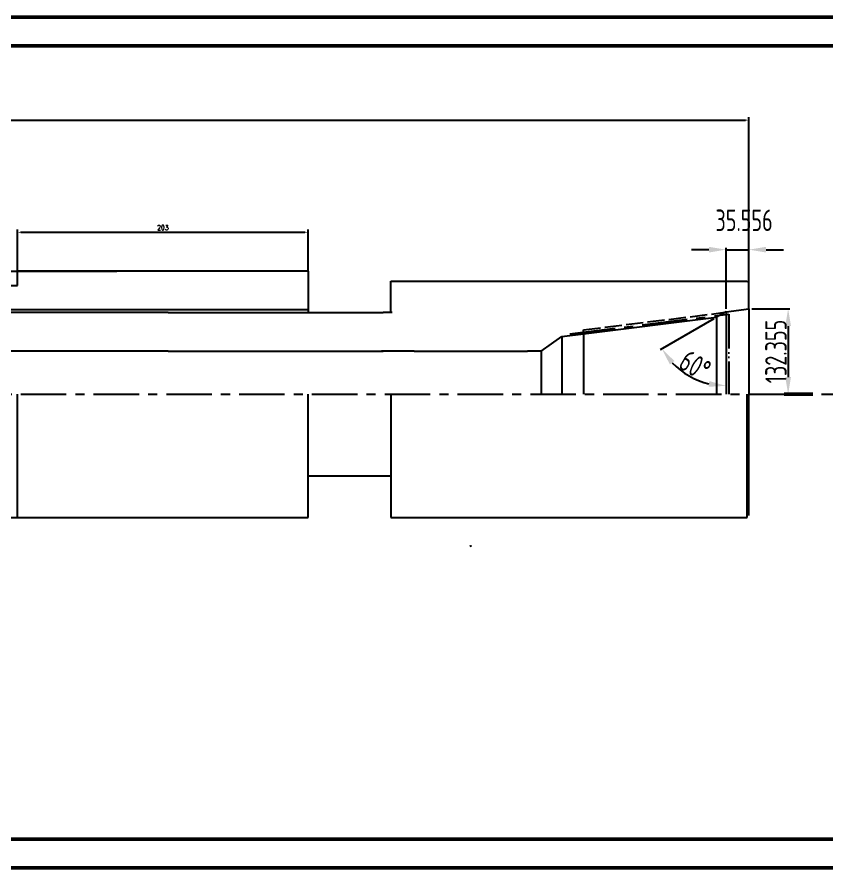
# Model space of a CAD drawing. Header units: millimetres. Extents: x 436 to 5898, y 1945 to 3729.
# Drawn here: x 4912 to 5477, y 2782 to 3376 of the extents above; entities that cross this region are included whole.
import ezdxf

# ---------------------------------------------------------------- set-up
doc = ezdxf.new("R2010")
doc.units = ezdxf.units.MM
for name, pattern in [('ACAD_ISO02W100', [15, 12, -3]), ('ACAD_ISO05W100', [33, 24, -3, 0, -3, 0, -3]), ('CENTER', [50.8, 31.75, -6.35, 6.35, -6.35])]:
    doc.linetypes.add(name, pattern=pattern)
for name, color, linetype, lineweight in [('中心线层', 1, 'CENTER', 25), ('双点划线层', 6, 'ACAD_ISO05W100', 25), ('总内框线', 7, 'Continuous', 50), ('标注层', 3, 'Continuous', 25), ('虚线层', 4, 'ACAD_ISO02W100', 25)]:
    doc.layers.add(name, color=color, linetype=linetype, lineweight=lineweight)
doc.styles.get("Standard").update_dxf_attribs({"font": 'txt', "bigfont": 'gbcbig.shx'})
doc.styles.add('TH_GBDIM', font='romans.shx', dxfattribs={"width": 0.8, "bigfont": 'gbcbig.shx'})
doc.styles.add('陈杰（2）', font='gbenor.shx', dxfattribs={"width": 0.8, "bigfont": 'gbcbig.shx'})
doc.dimstyles.new('ISO-25', dxfattribs={"dimtxt": 2.5, "dimasz": 2.5, "dimexe": 1.25, "dimexo": 0.625, "dimtad": 1, "dimdec": 3, "dimlfac": 2.222222, "dimtxsty": 'Standard', "dimcen": 2.5, "dimadec": 0, "dimazin": 0, "dimtp": -0.145, "dimtm": 0.18, "dimtfac": 1, "dimtdec": 3, "dimtmove": 1, "dimatfit": 3, "dimfxl": 1, "dimarcsym": 0})
doc.dimstyles.new('TH_GBDIM', dxfattribs={"dimtxt": 3.5, "dimasz": 2.5, "dimexe": 2, "dimexo": 0, "dimgap": 1.5, "dimtad": 1, "dimdec": 1, "dimdsep": 46, "dimtxsty": 'TH_GBDIM', "dimcen": 2.5, "dimclrd": 130, "dimclre": 130, "dimclrt": 3, "dimadec": 0, "dimazin": 0, "dimtfac": 0.714286, "dimtdec": 1, "dimtmove": 0, "dimatfit": 3, "dimfxl": 1, "dimtzin": 0, "dimlwd": -1, "dimlwe": -1, "dimarcsym": 0})

# ---------------------------------------------------------------- blocks, each defined once
blk = doc.blocks.new('*D10')
at = {"layer": 'Defpoints', "color": 0, "transparency": 16777216}
for p in [(5422.55, 3172.16), (5422.55, 3112.6), (5449.9, 3112.6)]:
    blk.add_point(p, dxfattribs=at)
at = {"layer": '标注层', "color": 0, "lineweight": -2, "transparency": 16777216}
for p, q in [((5424.55, 3172.16), (5451.15, 3172.16)), ((5449.9, 3160.16), (5449.9, 3124.6)), ((5424.55, 3112.6), (5451.15, 3112.6))]:
    blk.add_line(p, q, dxfattribs=at)
at = {"layer": '标注层', "color": 0, "transparency": 16777216}
for points in [[(5447.9, 3160.16), (5451.9, 3160.16), (5449.9, 3172.16)], [(5447.9, 3124.6), (5451.9, 3124.6), (5449.9, 3112.6)]]:
    blk.add_solid(points, dxfattribs=at)
at = {"layer": '标注层', "color": 0, "transparency": 16777216, "insert": (5441.4, 3142.38), "char_height": 15, "attachment_point": 5, "rotation": 90, "style": '陈杰（2）'}
blk.add_mtext('132.355', dxfattribs=at)
blk = doc.blocks.new('*D11')
at = {"layer": 'Defpoints', "color": 0, "transparency": 16777216}
for p in [(5399.86, 3166.28), (5406.55, 3170.16), (5406.55, 3170.16), (5373.32, 3130.48), (5406.55, 3112.6)]:
    blk.add_point(p, dxfattribs=at)
at = {"layer": '标注层', "color": 0, "lineweight": -2, "transparency": 16777216}
blk.add_line((5398.13, 3165.28), (5360.69, 3143.59), dxfattribs=at)
blk.add_arc((5406.55, 3170.16), 51.75, 223.40412, 256.68329, dxfattribs=at)
at = {"layer": '标注层', "color": 0, "transparency": 16777216}
for points in [[(5367.35, 3133.4), (5370.55, 3135.8), (5361.77, 3144.22)], [(5394.86, 3121.79), (5394.4, 3117.81), (5406.55, 3118.41)]]:
    blk.add_solid(points, dxfattribs=at)
at = {"layer": '标注层', "color": 0, "transparency": 16777216, "insert": (5384.95, 3132.69), "char_height": 15, "attachment_point": 5, "rotation": 330.0437, "style": '陈杰（2）'}
blk.add_mtext('60°', dxfattribs=at)
blk = doc.blocks.new('*D12')
at = {"layer": 'Defpoints', "color": 0, "transparency": 16777216}
for p in [(5422.55, 3213.49), (5422.55, 3172.16), (5406.55, 3170.16)]:
    blk.add_point(p, dxfattribs=at)
at = {"layer": '标注层', "color": 0, "lineweight": -2, "transparency": 16777216}
for p, q in [((5406.55, 3172.16), (5406.55, 3214.74)), ((5422.55, 3174.16), (5422.55, 3214.74)), ((5394.55, 3213.49), (5382.55, 3213.49)), ((5406.55, 3213.49), (5422.55, 3213.49)), ((5434.55, 3213.49), (5446.55, 3213.49))]:
    blk.add_line(p, q, dxfattribs=at)
at = {"layer": '标注层', "color": 0, "transparency": 16777216}
for points in [[(5394.55, 3215.49), (5394.55, 3211.49), (5406.55, 3213.49)], [(5434.55, 3215.49), (5434.55, 3211.49), (5422.55, 3213.49)]]:
    blk.add_solid(points, dxfattribs=at)
at = {"layer": '标注层', "color": 0, "transparency": 16777216, "insert": (5419.15, 3233.99), "char_height": 15, "attachment_point": 5, "style": '陈杰（2）'}
blk.add_mtext('35.556', dxfattribs=at)
blk = doc.blocks.new('*D8')
at = {"layer": 'Defpoints', "color": 0, "transparency": 16777216}
for p in [(5422.55, 3303.91), (5422.55, 3190.3), (3827.55, 3149.6)]:
    blk.add_point(p, dxfattribs=at)
at = {"layer": '标注层', "color": 130, "transparency": 16777216}
for p, q in [((3827.55, 3149.6), (3827.55, 3305.91)), ((3830.05, 3303.91), (5420.05, 3303.91)), ((5422.55, 3190.3), (5422.55, 3305.91))]:
    blk.add_line(p, q, dxfattribs=at)
for points in [[(3830.05, 3304.32), (3830.05, 3303.49), (3827.55, 3303.91)], [(5420.05, 3304.32), (5420.05, 3303.49), (5422.55, 3303.91)]]:
    blk.add_solid(points, dxfattribs=at)
at = {"layer": '标注层', "color": 3, "transparency": 16777216, "insert": (4609.83, 3307.16), "char_height": 3.5, "attachment_point": 5, "style": 'TH_GBDIM'}
blk.add_mtext('1595', dxfattribs=at)
blk = doc.blocks.new('*D9')
at = {"color": 130, "transparency": 16777216}
for p, q in [((4912.05, 3198.6), (4912.05, 3227.65)), ((4914.55, 3225.65), (5112.55, 3225.65)), ((5115.05, 3198.6), (5115.05, 3227.65))]:
    blk.add_line(p, q, dxfattribs=at)
for points in [[(4914.55, 3226.07), (4914.55, 3225.24), (4912.05, 3225.65)], [(5112.55, 3226.07), (5112.55, 3225.24), (5115.05, 3225.65)]]:
    blk.add_solid(points, dxfattribs=at)
at = {"layer": 'Defpoints', "color": 0, "transparency": 16777216}
for p in [(5115.05, 3225.65), (4912.05, 3198.6), (5115.05, 3198.6)]:
    blk.add_point(p, dxfattribs=at)
at = {"color": 3, "transparency": 16777216, "insert": (5013.55, 3228.9), "char_height": 3.5, "attachment_point": 5, "style": 'TH_GBDIM'}
blk.add_mtext('203', dxfattribs=at)

msp = doc.modelspace()

# ---------------------------------------------------------------- linework, layer by layer
for p, q in [((4669.60479, 3198.59723), (4912.0465, 3198.59723)), ((4912.0465, 3198.59723), (4981.5465, 3198.59723)), ((4912.0465, 3188.59723), (4912.0465, 3198.59723)), ((4912.0465, 3198.59723), (4981.5465, 3198.59723)), ((5115.0465, 3198.59723), (4912.0465, 3198.59723)), ((5115.0465, 3198.59723), (5115.0465, 3169.56934)), ((5172.5465, 3191.59723), (5189.94377, 3191.59723)), ((5172.5465, 3169.56934), (5172.5465, 3191.59723)), ((5188.94377, 3191.59723), (5209.44377, 3191.59723)), ((5209.44377, 3191.59723), (5267.94377, 3191.59723)), ((5267.94377, 3191.59723), (5421.2465, 3191.59723)), ((5421.2465, 3191.59723), (5422.5465, 3190.29723)), ((5422.5465, 3172.15704), (5422.5465, 3190.29723)), ((4876.5465, 3188.59723), (4912.0465, 3188.59723)), ((5406.5465, 3170.15704), (5422.5465, 3172.15704)), ((5406.68191, 3170.17397), (5422.5465, 3172.15704)), ((5422.5465, 3172.15704), (5422.5465, 3112.59723)), ((5017.19455, 3169.56934), (4791.5465, 3169.56934)), ((5115.0465, 3171.56934), (4797.57439, 3171.56934)), ((5017.19455, 3169.56934), (5067.19455, 3169.56934)), ((5067.19455, 3169.56934), (5167.19455, 3169.56934)), ((5173.5465, 3169.56934), (5167.19455, 3169.56934)), ((5307.03737, 3154.67878), (5399.85698, 3166.28123)), ((5406.5465, 3170.15704), (5399.85698, 3166.28123)), ((5399.85698, 3166.28123), (5399.85698, 3112.51528)), ((5406.5465, 3170.15704), (5406.5465, 3112.59723)), ((5292.03737, 3152.80378), (5307.03737, 3154.67878)), ((5307.03737, 3154.67878), (5307.03737, 3157.42367)), ((5307.03737, 3154.67878), (5307.03737, 3112.59723)), ((5277.46091, 3142.59723), (5292.03737, 3152.80378)), ((5292.03737, 3152.80378), (5292.03737, 3112.59723)), ((5017.19455, 3142.59723), (4669.60479, 3142.59723)), ((5017.19455, 3142.59723), (5067.19455, 3142.59723)), ((5067.19455, 3142.59723), (5167.19455, 3142.59723)), ((5188.94377, 3142.59723), (5166.19455, 3142.59723)), ((5188.94377, 3142.59723), (5209.44377, 3142.59723)), ((5209.44377, 3142.59723), (5267.94377, 3142.59723)), ((5277.46091, 3142.59723), (5267.94377, 3142.59723)), ((5277.46091, 3142.59723), (5277.46091, 3112.59723)), ((4912.0465, 3026.59723), (4912.0465, 3112.59723)), ((5115.0465, 3026.59723), (5115.0465, 3112.59723)), ((5172.5465, 3112.59723), (5172.5465, 3026.59723)), ((5421.2465, 3026.59723), (5421.2465, 3112.59723)), ((5422.5465, 3027.89723), (5422.5465, 3112.59723)), ((5115.0465, 3055.62513), (5172.5465, 3055.62513)), ((3782.55132, 3026.59723), (4912.0465, 3026.59723)), ((4912.0465, 3026.59723), (5115.0465, 3026.59723)), ((5172.5465, 3026.59723), (5188.94377, 3026.59723)), ((5188.94377, 3026.59723), (5209.44377, 3026.59723)), ((5209.44377, 3026.59723), (5267.94377, 3026.59723)), ((5267.94377, 3026.59723), (5421.2465, 3026.59723))]:
    msp.add_line(p, q)
at = {"layer": '中心线层'}
for p, q in [((5297.57825, 3154.67878), (5408.5465, 3168.54981)), ((4609.60799, 3112.59723), (5627.66938, 3112.59723))]:
    msp.add_line(p, q, dxfattribs=at)
at = {"layer": '双点划线层'}
for p, q in [((5173.5465, 3169.56934), (5172.5465, 3169.56934)), ((5408.5465, 3168.54981), (5408.5465, 3112.59723))]:
    msp.add_line(p, q, dxfattribs=at)
at = {"layer": '总内框线'}
for p, q in [((5898.17032, 3375.89129), (3690.93774, 3375.89129)), ((5878.17032, 3355.89129), (3690.93774, 3355.89129)), ((5447.1258, 3112.59723), (5467.1258, 3112.59723)), ((3690.93774, 2801.89129), (5878.17032, 2801.89129)), ((3690.93774, 2781.89129), (5898.17032, 2781.89129))]:
    msp.add_line(p, q, dxfattribs=at)
at = {"layer": '标注层'}
msp.add_arc((5228.93063, 3004.64129), 2, 90, 122.25098101, dxfattribs=at)
at = {"layer": '虚线层'}
msp.add_line((5307.03737, 3157.42367), (5405.89786, 3169.78123), dxfattribs=at)

# ---------------------------------------------------------------- dimensions: what is measured, and where the dimension line sits
dim = msp.add_linear_dim(base=(5115.0465, 3225.65346), p1=(4912.0465, 3198.59723), p2=(5115.0465, 3198.59723), dimstyle='TH_GBDIM')
dim.commit()
dim.dimension.update_dxf_attribs({"geometry": '*D9', "text_midpoint": (5013.5465, 3228.90346)})
at = {"layer": '标注层'}
dim = msp.add_linear_dim(base=(5422.5465, 3303.90585), p1=(3827.55132, 3149.59723), p2=(5422.5465, 3190.29723), dimstyle='TH_GBDIM', dxfattribs=at)
dim.commit()
dim.dimension.update_dxf_attribs({"geometry": '*D8', "text_midpoint": (4609.82978, 3303.90585), "dimtype": 160})
dim = msp.add_linear_dim(base=(5422.5465, 3213.49016), p1=(5406.5465, 3170.15704), p2=(5422.5465, 3172.15704), dimstyle='ISO-25', override={"dimtxt": 15, "dimasz": 12, "dimexo": 2, "dimgap": 1, "dimdsep": 46, "dimtxsty": '陈杰（2）'}, dxfattribs=at)
dim.commit()
dim.dimension.update_dxf_attribs({"geometry": '*D12', "text_midpoint": (5419.1465, 3233.99016)})
dim = msp.add_linear_dim(base=(5449.89562, 3112.59723), p1=(5422.5465, 3172.15704), p2=(5422.5465, 3112.59723), angle=90, dimstyle='ISO-25', override={"dimtxt": 15, "dimasz": 12, "dimexo": 2, "dimgap": 1, "dimdsep": 46, "dimtxsty": '陈杰（2）'}, dxfattribs=at)
dim.commit()
dim.dimension.update_dxf_attribs({"geometry": '*D10', "text_midpoint": (5441.39562, 3142.37714)})
dim = msp.add_angular_dim_2l(base=(5373.32453, 3130.48277), line1=((5406.5465, 3170.15704), (5399.85698, 3166.28123)), line2=((5406.5465, 3170.15704), (5406.5465, 3112.59723)), dimstyle='ISO-25', override={"dimtxt": 15, "dimasz": 12, "dimexo": 2, "dimgap": 1, "dimdsep": 46, "dimtxsty": '陈杰（2）'}, dxfattribs=at)
dim.commit()
dim.dimension.update_dxf_attribs({"geometry": '*D11', "text_midpoint": (5384.95159, 3132.6876)})

doc.saveas('drawing.dxf')
